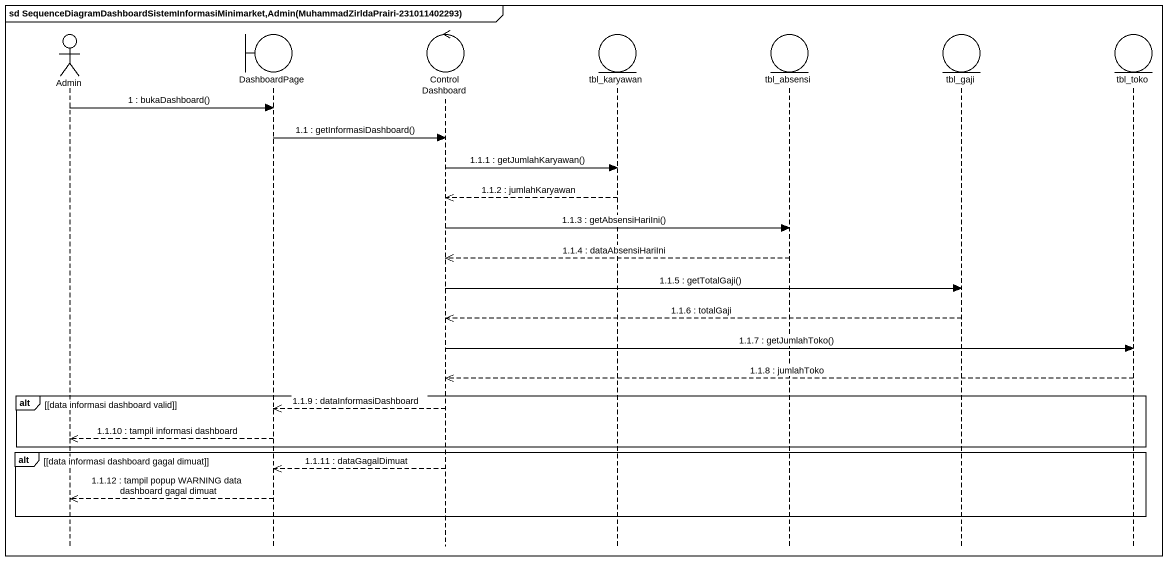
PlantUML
@startuml
mainframe sd SequenceDiagramDashboardSistemInformasiMinimarket,Admin(MuhammadZirldaPrairi-231011402293)
hide footbox
actor Admin
boundary DashboardPage
control ControlDashboard
entity tbl_karyawan
entity tbl_absensi
entity tbl_gaji
entity tbl_toko

Admin -> DashboardPage : 1 : bukaDashboard()
DashboardPage -> ControlDashboard : 1.1 : getInformasiDashboard()
ControlDashboard -> tbl_karyawan : 1.1.1 : getJumlahKaryawan()
tbl_karyawan -->> ControlDashboard : 1.1.2 : jumlahKaryawan
ControlDashboard -> tbl_absensi : 1.1.3 : getAbsensiHariIni()
tbl_absensi -->> ControlDashboard : 1.1.4 : dataAbsensiHariIni
ControlDashboard -> tbl_gaji : 1.1.5 : getTotalGaji()
tbl_gaji -->> ControlDashboard : 1.1.6 : totalGaji
ControlDashboard -> tbl_toko : 1.1.7 : getJumlahToko()
tbl_toko -->> ControlDashboard : 1.1.8 : jumlahToko
alt [data informasi dashboard valid]
  ControlDashboard -->> DashboardPage : 1.1.9 : dataInformasiDashboard
  DashboardPage -->> Admin : 1.1.10 : tampil informasi dashboard
end
alt [data informasi dashboard gagal dimuat]
  ControlDashboard -->> DashboardPage : 1.1.11 : dataGagalDimuat
  DashboardPage -->> Admin : 1.1.12 : tampil popup WARNING data dashboard gagal dimuat
end
@enduml
